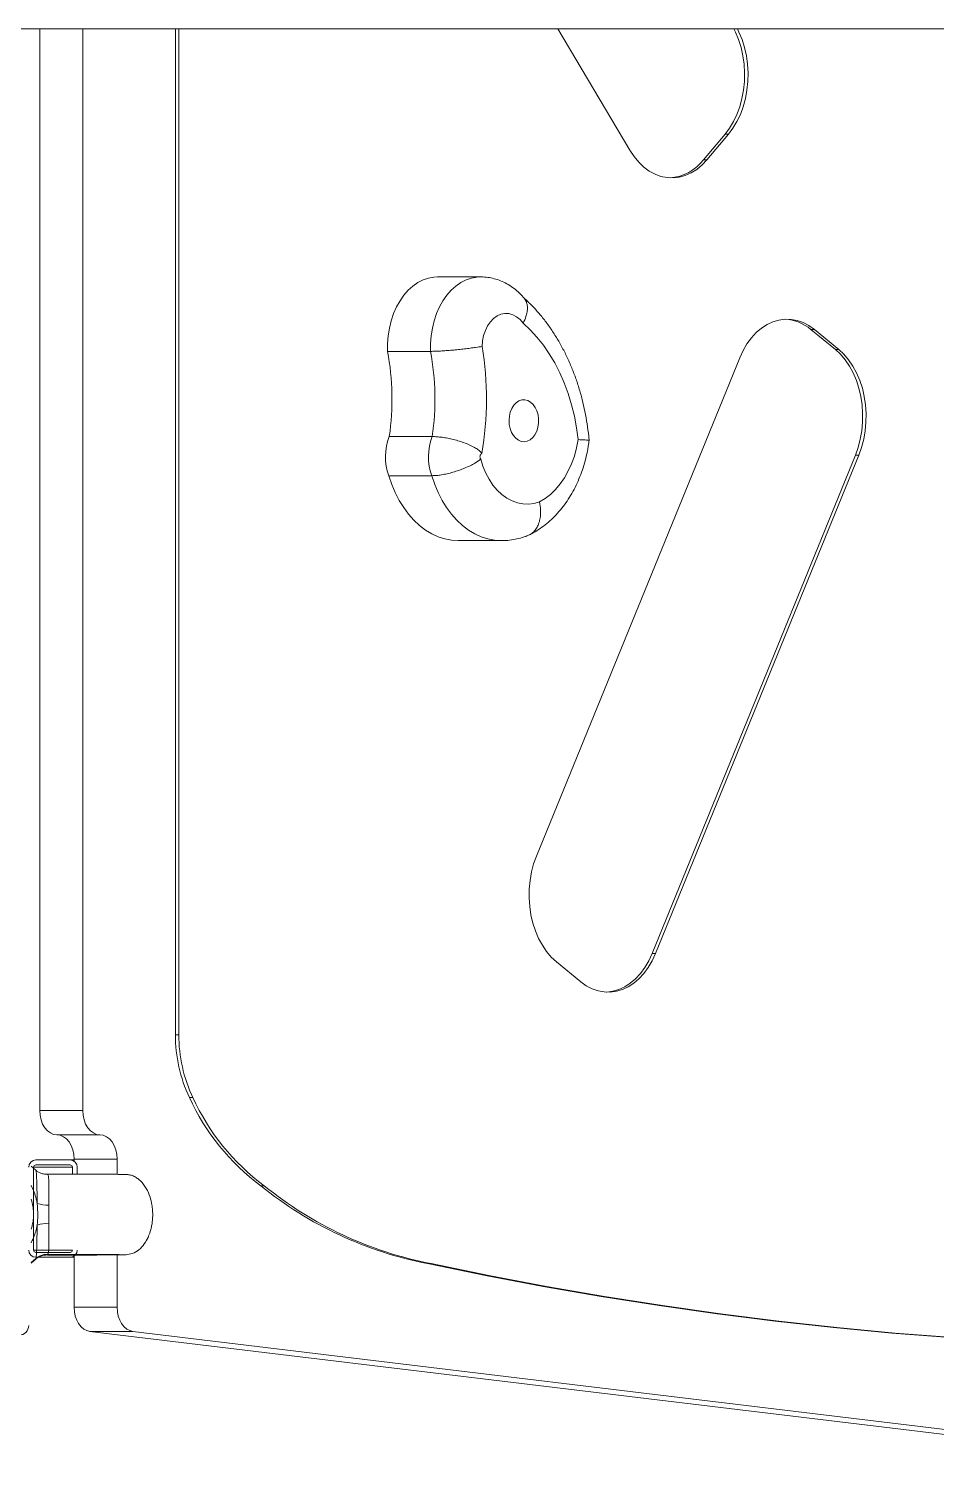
# Model space of a CAD drawing. Header units: millimetres. Extents: x -6276 to 7092, y -6092 to 4840.
# Drawn here: x 982 to 1355, y -1574 to -984 of the extents above; entities that cross this region are included whole.
import ezdxf

# ---------------------------------------------------------------- set-up
doc = ezdxf.new("R2010")
doc.units = ezdxf.units.MM
doc.layers.add('DIKOM_ОБЪЕКТ', color=7, linetype='Continuous')

msp = doc.modelspace()

# ---------------------------------------------------------------- linework, layer by layer
at = {"layer": 'DIKOM_ОБЪЕКТ', "color": 7, "linetype": 'Continuous', "lineweight": 15}
for p, q in [((986.133, -984.457), (986.133, -1428.883)), ((1003.81, -984.465), (1003.81, -1428.883)), ((1041.903, -984.479), (1041.903, -1397.754)), ((1043.317, -984.48), (1043.317, -1397.754)), ((1199.239, -984.5), (1228.811, -1034.342)), ((1259.076, -1038.261), (1267.959, -1027.719)), ((1260.49, -1038.261), (1269.374, -1027.719)), ((1267.959, -1027.719), (1269.374, -1027.719)), ((1259.076, -1038.261), (1260.49, -1038.261)), ((1167.342, -1086.367), (1149.664, -1086.367)), ((1313.3, -1116.191), (1303.257, -1107.991)), ((1303.257, -1107.991), (1304.672, -1107.991)), ((1314.715, -1116.191), (1304.672, -1107.991)), ((1146.862, -1116.966), (1129.185, -1116.966)), ((1273.955, -1119.63), (1190.375, -1324.359)), ((1313.3, -1116.191), (1314.715, -1116.191)), ((1147.56, -1151.991), (1129.882, -1151.991)), ((1237.951, -1364.359), (1321.531, -1159.63)), ((1239.365, -1364.359), (1322.945, -1159.63)), ((1321.531, -1159.63), (1322.945, -1159.63)), ((1147.357, -1168.057), (1129.679, -1168.057)), ((1158.238, -1194.745), (1175.915, -1194.745)), ((1198.606, -1367.799), (1208.649, -1375.999)), ((1237.951, -1364.359), (1239.365, -1364.359)), ((1041.903, -1397.754), (1043.317, -1397.754)), ((1047.654, -1423.531), (1049.069, -1423.531)), ((986.133, -1428.883), (1003.81, -1428.883)), ((993.204, -1438.883), (1010.882, -1438.883)), ((984.587, -1449.204), (998.587, -1449.204)), ((1000.275, -1449.204), (998.587, -1449.204)), ((1017.953, -1448.883), (1000.275, -1448.883)), ((1000.275, -1449.724), (1000.275, -1448.883)), ((1017.953, -1455.111), (1017.953, -1448.883)), ((984.586, -1453.372), (982.585, -1451.717)), ((983.587, -1486.204), (983.587, -1452.204)), ((999.587, -1452.204), (983.587, -1452.204)), ((984.587, -1451.204), (998.587, -1451.204)), ((999.587, -1452.204), (999.587, -1455.045)), ((1001.587, -1452.204), (1001.587, -1455.049)), ((1077.046, -1459.81), (1078.46, -1459.81)), ((999.587, -1486.204), (983.587, -1486.204)), ((982.585, -1491.301), (984.564, -1489.677)), ((982.585, -1491.602), (984.556, -1489.973)), ((998.587, -1487.204), (984.587, -1487.204)), ((998.587, -1489.204), (984.587, -1489.204)), ((989.257, -1488.252), (989.301, -1488.223)), ((989.352, -1487.939), (989.297, -1487.918)), ((1000.275, -1489.204), (998.587, -1489.204)), ((1000.275, -1509.699), (1000.275, -1488.684)), ((1017.953, -1509.699), (1017.953, -1488.111)), ((1145.627, -1491.808), (1147.041, -1491.808)), ((1000.275, -1509.699), (1017.953, -1509.699)), ((1024.423, -1519.662), (1006.746, -1519.662)), ((1006.746, -1519.662), (1459.736, -1574.249)), ((1024.423, -1519.662), (1477.414, -1574.249))]:
    msp.add_line(p, q, dxfattribs=at)
at = {"layer": 'DIKOM_ОБЪЕКТ', "color": 7, "linetype": 'Continuous', "lineweight": 15, "flags": 128}
for points in [[(1267.959, -1027.719), (1269.796, -1025.276), (1271.428, -1022.558), (1272.834, -1019.599), (1273.997, -1016.436), (1274.903, -1013.109), (1275.54, -1009.659), (1275.9, -1006.13), (1275.979, -1002.566), (1275.775, -999.012), (1275.292, -995.513), (1274.534, -992.112), (1273.513, -988.853), (1272.24, -985.775), (1271.595, -984.472)], [(1269.374, -1027.719), (1271.21, -1025.276), (1272.842, -1022.558), (1274.248, -1019.599), (1275.411, -1016.436), (1276.317, -1013.109), (1276.954, -1009.659), (1277.314, -1006.13), (1277.393, -1002.566), (1277.189, -999.012), (1276.706, -995.513), (1275.949, -992.112), (1274.927, -988.853), (1273.654, -985.775), (1273.009, -984.472)], [(1228.811, -1034.342), (1230.539, -1036.939), (1232.461, -1039.247), (1234.553, -1041.236), (1236.79, -1042.881), (1239.143, -1044.162), (1241.582, -1045.063), (1244.077, -1045.572), (1246.597, -1045.684), (1249.11, -1045.395), (1251.585, -1044.711), (1253.989, -1043.64), (1256.294, -1042.195), (1258.471, -1040.394), (1260.49, -1038.261)], [(1149.664, -1086.367), (1148.222, -1086.439), (1145.962, -1086.843), (1143.749, -1087.6), (1141.608, -1088.698), (1139.566, -1090.126), (1137.649, -1091.865), (1135.88, -1093.894), (1134.281, -1096.187), (1132.872, -1098.718), (1131.67, -1101.453), (1130.689, -1104.36), (1129.943, -1107.403), (1129.44, -1110.545), (1129.186, -1113.745), (1129.185, -1116.966)], [(1146.862, -1116.966), (1146.864, -1113.745), (1147.118, -1110.545), (1147.621, -1107.403), (1148.367, -1104.36), (1149.348, -1101.453), (1150.55, -1098.718), (1151.959, -1096.187), (1153.558, -1093.894), (1155.327, -1091.865), (1157.244, -1090.126), (1159.285, -1088.698), (1161.426, -1087.6), (1163.64, -1086.843), (1165.9, -1086.439), (1167.329, -1086.367)], [(1184.887, -1105.379), (1183.627, -1103.898), (1182.211, -1102.731), (1180.678, -1101.91), (1179.071, -1101.457), (1177.433, -1101.386), (1175.809, -1101.698), (1174.244, -1102.384), (1172.78, -1103.426), (1171.457, -1104.795), (1170.313, -1106.454), (1169.377, -1108.356), (1168.676, -1110.451), (1168.229, -1112.681), (1168.048, -1114.985)], [(1207.554, -1153.233), (1206.901, -1148.363), (1205.998, -1143.574), (1204.85, -1138.89), (1203.462, -1134.339), (1201.842, -1129.943), (1199.999, -1125.726), (1197.943, -1121.712), (1195.685, -1117.921), (1193.237, -1114.374), (1190.612, -1111.09), (1187.823, -1108.086), (1184.887, -1105.379)], [(1304.672, -1107.991), (1302.42, -1106.386), (1300.056, -1105.147), (1297.609, -1104.29), (1295.109, -1103.826), (1292.588, -1103.76), (1290.078, -1104.094), (1287.61, -1104.822), (1285.215, -1105.936), (1282.924, -1107.422), (1280.764, -1109.262), (1278.763, -1111.432), (1276.947, -1113.904), (1275.337, -1116.649), (1273.955, -1119.63)], [(1321.531, -1159.63), (1322.666, -1156.447), (1323.542, -1153.103), (1324.148, -1149.642), (1324.476, -1146.107), (1324.522, -1142.542), (1324.287, -1138.992), (1323.772, -1135.502), (1322.984, -1132.115), (1321.933, -1128.874), (1320.632, -1125.82), (1319.098, -1122.991), (1317.35, -1120.422), (1315.409, -1118.146), (1313.3, -1116.191)], [(1322.945, -1159.63), (1324.08, -1156.447), (1324.956, -1153.103), (1325.562, -1149.642), (1325.89, -1146.107), (1325.937, -1142.542), (1325.701, -1138.992), (1325.186, -1135.502), (1324.398, -1132.115), (1323.347, -1128.874), (1322.046, -1125.82), (1320.512, -1122.991), (1318.764, -1120.422), (1316.823, -1118.146), (1314.715, -1116.191)], [(1183.193, -1137.317), (1182.074, -1138.056), (1181.084, -1139.099), (1180.263, -1140.401), (1179.644, -1141.911), (1179.252, -1143.567), (1179.104, -1145.299), (1179.206, -1147.039), (1179.553, -1148.714), (1180.131, -1150.256), (1180.917, -1151.602), (1181.879, -1152.696), (1182.977, -1153.494), (1184.165, -1153.963), (1185.397, -1154.085), (1186.62, -1153.853), (1187.785, -1153.278), (1188.845, -1152.383), (1189.755, -1151.204), (1190.48, -1149.791), (1190.988, -1148.2), (1191.259, -1146.497), (1191.282, -1144.752), (1191.057, -1143.036), (1190.591, -1141.419), (1189.906, -1139.968), (1189.027, -1138.741), (1187.992, -1137.79), (1186.843, -1137.153), (1185.627, -1136.856), (1184.393, -1136.912), (1183.193, -1137.317)], [(1191.649, -1178.821), (1193.962, -1177.438), (1196.166, -1175.736), (1198.239, -1173.732), (1200.16, -1171.444), (1201.911, -1168.897), (1203.472, -1166.116), (1204.83, -1163.129), (1205.97, -1159.964), (1206.881, -1156.655), (1207.554, -1153.233)], [(1167.45, -1161.231), (1168.391, -1164.182), (1169.56, -1166.965), (1170.941, -1169.547), (1172.518, -1171.893), (1174.27, -1173.976), (1176.176, -1175.768), (1178.212, -1177.248), (1180.352, -1178.396), (1182.569, -1179.199), (1184.836, -1179.647), (1187.124, -1179.733), (1189.405, -1179.456), (1191.649, -1178.821)], [(1129.679, -1168.057), (1130.887, -1171.613), (1132.316, -1175.001), (1133.954, -1178.194), (1135.788, -1181.166), (1137.804, -1183.894), (1139.984, -1186.354), (1142.312, -1188.528), (1144.768, -1190.398), (1147.334, -1191.948), (1149.987, -1193.166), (1152.707, -1194.043), (1155.471, -1194.57), (1158.238, -1194.745)], [(1175.903, -1194.745), (1173.149, -1194.57), (1170.384, -1194.043), (1167.664, -1193.166), (1165.011, -1191.948), (1162.446, -1190.398), (1159.99, -1188.528), (1157.662, -1186.354), (1155.482, -1183.894), (1153.466, -1181.166), (1151.632, -1178.194), (1149.994, -1175.001), (1148.565, -1171.613), (1147.357, -1168.057)], [(1190.375, -1324.359), (1189.239, -1327.542), (1188.363, -1330.886), (1187.757, -1334.347), (1187.428, -1337.882), (1187.381, -1341.448), (1187.617, -1344.998), (1188.132, -1348.488), (1188.92, -1351.875), (1189.971, -1355.117), (1191.272, -1358.171), (1192.807, -1361), (1194.555, -1363.569), (1196.497, -1365.845), (1198.606, -1367.799)], [(1208.649, -1375.999), (1210.9, -1377.605), (1213.264, -1378.844), (1215.711, -1379.702), (1218.211, -1380.166), (1220.732, -1380.233), (1223.242, -1379.899), (1225.711, -1379.171), (1228.106, -1378.056), (1230.397, -1376.57), (1232.557, -1374.73), (1234.558, -1372.56), (1236.374, -1370.087), (1237.983, -1367.341), (1239.365, -1364.359)], [(1219.181, -1380.239), (1219.318, -1380.233), (1221.828, -1379.899), (1224.296, -1379.171), (1226.691, -1378.056), (1228.983, -1376.57), (1231.143, -1374.73), (1233.143, -1372.56), (1234.96, -1370.087), (1236.569, -1367.341), (1237.951, -1364.359)], [(993.204, -1438.883), (991.824, -1438.691), (990.498, -1438.122), (989.275, -1437.197), (988.204, -1435.954), (987.324, -1434.438), (986.671, -1432.71), (986.269, -1430.834), (986.133, -1428.883)], [(1003.81, -1428.883), (1003.946, -1430.834), (1004.349, -1432.71), (1005.002, -1434.438), (1005.882, -1435.954), (1006.953, -1437.197), (1008.175, -1438.122), (1009.502, -1438.691), (1010.882, -1438.883)], [(1000.275, -1448.883), (1000.139, -1446.932), (999.737, -1445.056), (999.083, -1443.327), (998.204, -1441.812), (997.132, -1440.568), (995.91, -1439.644), (994.583, -1439.075), (993.204, -1438.883)], [(1010.882, -1438.883), (1012.261, -1439.075), (1013.587, -1439.644), (1014.81, -1440.568), (1015.882, -1441.812), (1016.761, -1443.327), (1017.414, -1445.056), (1017.817, -1446.932), (1017.953, -1448.883)], [(1145.627, -1491.808), (1169.374, -1496.669), (1193.158, -1501.16), (1216.975, -1505.28), (1240.823, -1509.029), (1264.699, -1512.407), (1288.599, -1515.413), (1312.521, -1518.046), (1336.463, -1520.307), (1360.42, -1522.196), (1384.391, -1523.711), (1408.373, -1524.853), (1432.361, -1525.621), (1456.354, -1526.016), (1469.739, -1526.075)], [(1147.041, -1491.808), (1170.788, -1496.669), (1194.572, -1501.16), (1218.389, -1505.28), (1242.237, -1509.029), (1266.113, -1512.407), (1290.013, -1515.413), (1313.936, -1518.046), (1337.877, -1520.307), (1361.835, -1522.196), (1385.805, -1523.711), (1409.787, -1524.853), (1433.775, -1525.621), (1457.769, -1526.016), (1481.763, -1526.038), (1505.757, -1525.686), (1529.746, -1524.961), (1553.728, -1523.862)], [(1006.746, -1519.662), (1005.455, -1519.334), (1004.229, -1518.675), (1003.111, -1517.707), (1002.138, -1516.463), (1001.344, -1514.986), (1000.757, -1513.328), (1000.396, -1511.545), (1000.275, -1509.699)], [(1017.953, -1509.699), (1018.074, -1511.545), (1018.435, -1513.328), (1019.022, -1514.986), (1019.816, -1516.463), (1020.789, -1517.707), (1021.907, -1518.675), (1023.133, -1519.334), (1024.423, -1519.662)]]:
    msp.add_lwpolyline(points, dxfattribs=at)
at = {"layer": 'DIKOM_ОБЪЕКТ', "color": 7, "linetype": 'Continuous', "lineweight": 15}
for centre, radius, start, end in [((1243.784, -1026.365), 19.375, 274.580853, 322.12192), ((1291.707, -1121.491), 17.767, 49.450408, 86.711053), ((1020.401, -1136.653), 110.55, 352.024663, 10.257806), ((1038.079, -1136.653), 110.55, 352.024663, 10.257806), ((1038.282, -1136.64), 131.561, 350.244764, 9.474241), ((1150.583, -1160.287), 22.301, 158.161151, 200.389194), ((1168.261, -1160.287), 22.301, 158.161151, 200.389194), ((1168.745, -1160.306), 1.592, 120.36212, 215.544698), ((1102.614, -1397.737), 60.712, 180.015759, 205.141436), ((1104.032, -1397.737), 60.715, 180.016513, 205.140681), ((1133.303, -1384.188), 94.253, 204.671686, 233.35337), ((1134.718, -1384.188), 94.253, 204.671686, 233.35337), ((984.587, -1452.204), 3, 90, 180), ((998.587, -1452.204), 3, 0, 90), ((984.587, -1452.204), 1, 90, 180), ((998.587, -1452.204), 1, 0, 90), ((1175.404, -1338.493), 156.18, 230.966587, 259.008775), ((1176.818, -1338.493), 156.18, 230.966587, 259.008775), ((990.539, -1448.292), 19.537, 253.688533, 268.159857), ((990.524, -1495.164), 19.985, 91.758122, 105.891346), ((984.587, -1486.204), 3, 180, 270), ((984.587, -1486.204), 1, 180, 270), ((998.587, -1486.204), 3, 270, 0), ((998.587, -1486.204), 1, 270, 0), ((977.587, -1517.204), 4, 270, 0)]:
    msp.add_arc(centre, radius, start, end, dxfattribs=at)
for points, knots in [([(943.087, -984.437), (945.357, -984.438), (950.576, -984.44), (958.615, -984.444), (967.075, -984.448), (975.139, -984.452), (982.811, -984.456), (990.094, -984.459), (996.985, -984.462), (1003.282, -984.465), (1009.005, -984.467), (1014.17, -984.469), (1019.002, -984.471), (1023.496, -984.473), (1027.689, -984.474), (1031.708, -984.476), (1039.94, -984.479), (1052.788, -984.483), (1070.803, -984.488), (1090.227, -984.493), (1111.114, -984.496), (1133.54, -984.499), (1157.089, -984.5), (1181.636, -984.501), (1208.063, -984.5), (1236.374, -984.498), (1266.54, -984.496), (1297.41, -984.492), (1328.849, -984.488), (1360.726, -984.483), (1392.911, -984.478), (1425.284, -984.472), (1467.574, -984.465), (1519.937, -984.456), (1582.382, -984.444), (1636.325, -984.434), (1681.586, -984.426), (1718.06, -984.419), (1754.104, -984.414), (1783.637, -984.409), (1806.87, -984.406), (1824.073, -984.405), (1841.022, -984.403), (1857.539, -984.402), (1873.416, -984.401), (1888.478, -984.4), (1902.735, -984.4), (1913.384, -984.4), (1920.896, -984.4), (1925.68, -984.4), (1930.886, -984.4), (1936.519, -984.4), (1942.575, -984.4), (1949.473, -984.4), (1957.259, -984.401), (1965.972, -984.401), (1975.238, -984.402), (1985.121, -984.402), (1995.625, -984.403), (2006.752, -984.404), (2018.436, -984.405), (2029.076, -984.406), (2035.805, -984.407), (2038.472, -984.407)], [0, 0, 0, 0, 0.0092136, 0.0211824, 0.0325646, 0.0433597, 0.0535673, 0.0631875, 0.0722205, 0.0806665, 0.0877508, 0.0943625, 0.100502, 0.1061696, 0.1113656, 0.1162573, 0.1211651, 0.1418747, 0.1630036, 0.1845111, 0.2076157, 0.2307185, 0.2538305, 0.2769479, 0.3000749, 0.3258988, 0.3517328, 0.3775712, 0.4034171, 0.4292614, 0.4550937, 0.4809111, 0.506717, 0.5557493, 0.6047846, 0.6538401, 0.6827655, 0.7116948, 0.7406241, 0.7695457, 0.7840032, 0.7984586, 0.8129118, 0.827333, 0.8413501, 0.8548548, 0.8678489, 0.8803336, 0.8844151, 0.8888914, 0.8937991, 0.8991383, 0.9049093, 0.9111123, 0.9189778, 0.9274438, 0.936511, 0.9461795, 0.9566656, 0.9677785, 0.9795184, 0.9918852, 1, 1, 1, 1]), ([(1185.451, -1095.311), (1185.439, -1095.294), (1184.824, -1094.483), (1183.432, -1093.042), (1181.226, -1091.107), (1178.83, -1089.493), (1176.313, -1088.203), (1173.706, -1087.242), (1171.049, -1086.638), (1168.91, -1086.36), (1167.67, -1086.395), (1167.322, -1086.405)], [0, 0, 0, 0, 0.0029994, 0.1446057, 0.2850857, 0.4230756, 0.5583966, 0.6911409, 0.8215624, 0.9500387, 1, 1, 1, 1]), ([(1185.41, -1095.342), (1185.584, -1095.542), (1186.069, -1096.099), (1186.515, -1097.325), (1186.75, -1098.933), (1186.614, -1100.752), (1186.078, -1102.889), (1185.383, -1104.472), (1184.894, -1105.366), (1184.887, -1105.379)], [0, 0, 0, 0, 0.0936437, 0.2606865, 0.4325503, 0.6000258, 0.7723161, 0.9965907, 1, 1, 1, 1]), ([(1212.042, -1153.551), (1211.991, -1152.969), (1211.787, -1150.683), (1211.258, -1146.721), (1210.368, -1141.701), (1209.237, -1136.76), (1207.876, -1131.914), (1206.286, -1127.183), (1204.471, -1122.584), (1202.435, -1118.137), (1200.184, -1113.858), (1197.725, -1109.768), (1195.066, -1105.886), (1192.219, -1102.225), (1189.185, -1098.82), (1186.815, -1096.43), (1185.433, -1095.225), (1185.167, -1094.993)], [0, 0, 0, 0, 0.0250843, 0.0985498, 0.1720777, 0.2456677, 0.3193262, 0.3930568, 0.4668544, 0.5407089, 0.6145921, 0.6884621, 0.7622652, 0.8359363, 0.9093975, 0.9825607, 1, 1, 1, 1]), ([(1168.048, -1114.985), (1168.037, -1114.987), (1167.234, -1115.104), (1165.678, -1115.325), (1163.184, -1115.657), (1160.787, -1115.952), (1158.278, -1116.234), (1155.77, -1116.482), (1153.285, -1116.692), (1150.944, -1116.846), (1148.741, -1116.947), (1147.495, -1116.96), (1146.862, -1116.966)], [0, 0, 0, 0, 0.002046, 0.1451478, 0.2509351, 0.3597606, 0.4650855, 0.573436, 0.6785558, 0.7867074, 0.891828, 1, 1, 1, 1]), ([(1167.941, -1158.932), (1167.936, -1158.926), (1167.613, -1158.463), (1166.808, -1157.677), (1165.267, -1156.596), (1163.335, -1155.57), (1161.076, -1154.627), (1158.681, -1153.819), (1156.27, -1153.162), (1153.863, -1152.64), (1151.58, -1152.271), (1149.419, -1152.036), (1148.186, -1152.006), (1147.56, -1151.991)], [0, 0, 0, 0, 0.0010782, 0.0812559, 0.1643757, 0.2682257, 0.3751134, 0.4780709, 0.5839582, 0.6864856, 0.7919591, 0.8944929, 1, 1, 1, 1]), ([(1187.367, -1192.421), (1187.943, -1192.128), (1189.509, -1191.333), (1191.954, -1189.785), (1194.671, -1187.739), (1197.247, -1185.42), (1199.673, -1182.843), (1201.93, -1180.02), (1204.004, -1176.968), (1205.879, -1173.706), (1207.541, -1170.259), (1208.98, -1166.651), (1210.188, -1162.908), (1211.149, -1159.054), (1211.743, -1155.922), (1211.975, -1154.077), (1212.04, -1153.56)], [0, 0, 0, 0, 0.0428152, 0.1164013, 0.1905526, 0.2656214, 0.3416098, 0.4184604, 0.4960591, 0.5742548, 0.6528889, 0.7318122, 0.8109008, 0.8900531, 0.9692245, 1, 1, 1, 1]), ([(1212.007, -1153.554), (1212.019, -1153.55), (1212.071, -1153.531), (1211.733, -1153.489), (1210.99, -1153.425), (1209.677, -1153.343), (1208.401, -1153.275), (1207.564, -1153.234), (1207.554, -1153.233)], [0, 0, 0, 0, 0.0645046, 0.27794, 0.4874654, 0.7029143, 0.9965992, 1, 1, 1, 1]), ([(1167.45, -1161.231), (1167.442, -1161.238), (1166.767, -1161.838), (1165.383, -1162.758), (1163.101, -1163.98), (1160.862, -1164.982), (1158.487, -1165.883), (1156.086, -1166.645), (1153.685, -1167.266), (1151.401, -1167.714), (1149.233, -1168.003), (1147.988, -1168.039), (1147.357, -1168.057)], [0, 0, 0, 0, 0.0016845, 0.1432337, 0.2488637, 0.3575585, 0.4631173, 0.5717352, 0.677268, 0.7858629, 0.8914016, 1, 1, 1, 1]), ([(1186.81, -1192.617), (1187.055, -1192.534), (1187.834, -1192.272), (1188.973, -1191.408), (1190.169, -1190.086), (1191.108, -1188.409), (1191.756, -1186.481), (1192.104, -1184.316), (1192.141, -1181.786), (1191.886, -1179.905), (1191.655, -1178.846), (1191.649, -1178.821)], [0, 0, 0, 0, 0.0584756, 0.1852781, 0.3157531, 0.4425831, 0.5730832, 0.6999755, 0.8305422, 0.9959781, 1, 1, 1, 1]), ([(1175.9, -1194.707), (1176.293, -1194.717), (1177.703, -1194.753), (1180.12, -1194.485), (1183.112, -1193.908), (1185.34, -1193.241), (1186.558, -1192.768), (1186.827, -1192.663)], [0, 0, 0, 0, 0.1057374, 0.3784055, 0.6504425, 0.9227866, 1, 1, 1, 1]), ([(989.293, -1455.049), (989.142, -1455.06), (988.474, -1455.11), (987.303, -1454.879), (985.965, -1454.404), (985.029, -1453.87), (984.649, -1453.539), (984.535, -1453.44)], [0, 0, 0, 0, 0.0830066, 0.3674941, 0.6372825, 0.8910788, 1, 1, 1, 1]), ([(985.052, -1467.042), (985.046, -1466.118), (985.034, -1464.256), (984.998, -1461.57), (984.944, -1459.007), (984.87, -1456.906), (984.78, -1455.284), (984.673, -1453.984), (984.56, -1453.244), (984.554, -1453.396), (984.553, -1453.419)], [0, 0, 0, 0, 0.1403134, 0.2828509, 0.4267461, 0.5747926, 0.682449, 0.7935451, 0.9685951, 1, 1, 1, 1]), ([(989.292, -1455.048), (989.297, -1455.041), (989.31, -1455.017), (989.32, -1455.041), (989.326, -1455.057)], [0, 0, 0, 0, 0.3159987, 1, 1, 1, 1]), ([(989.326, -1455.057), (989.435, -1455.123), (989.667, -1455.266), (989.83, -1456.712), (989.879, -1458.781), (989.896, -1461.12), (989.905, -1463.961), (989.909, -1466.286), (989.912, -1467.818)], [0, 0, 0, 0, 0.1399232, 0.3001528, 0.4956583, 0.6237751, 0.7519964, 1, 1, 1, 1]), ([(1021.688, -1455.165), (1021.625, -1455.16), (1021.498, -1455.149), (1020.53, -1455.134), (1018.968, -1455.118), (1016.777, -1455.103), (1014.006, -1455.088), (1010.708, -1455.075), (1006.961, -1455.063), (1002.852, -1455.052), (998.466, -1455.042), (993.998, -1455.035), (990.825, -1455.03), (989.329, -1455.028)], [0, 0, 0, 0, 0.1002259, 0.2017099, 0.3032459, 0.4036703, 0.5018413, 0.5967642, 0.6876715, 0.7739686, 0.8553818, 0.9317863, 1, 1, 1, 1]), ([(1021.582, -1488.166), (1022.511, -1488.06), (1024.468, -1487.836), (1027.094, -1486.135), (1029.191, -1483.783), (1030.64, -1481.2), (1031.527, -1478.853), (1032.062, -1476.818), (1032.385, -1474.977), (1032.558, -1473.199), (1032.602, -1471.509), (1032.529, -1469.655), (1032.247, -1467.292), (1031.512, -1464.234), (1030.055, -1460.826), (1028.113, -1458.203), (1026.172, -1456.599), (1024.652, -1455.762), (1023.109, -1455.254), (1022.078, -1455.193), (1021.58, -1455.163)], [0, 0, 0, 0, 0.0638149, 0.1344465, 0.2090014, 0.2795631, 0.3369236, 0.3812633, 0.4242059, 0.4653583, 0.5040652, 0.5404468, 0.5929519, 0.6675948, 0.7561996, 0.8465804, 0.8891103, 0.9288193, 0.9656751, 1, 1, 1, 1]), ([(982.585, -1459.746), (982.637, -1459.832), (983.115, -1460.627), (983.851, -1462.481), (984.627, -1464.85), (984.936, -1466.443), (985.052, -1467.042)], [0, 0, 0, 0, 0.0442238, 0.4060213, 0.776829, 1, 1, 1, 1]), ([(982.585, -1477.63), (982.757, -1477.092), (983.154, -1475.849), (983.5, -1473.727), (983.641, -1471.283), (983.45, -1468.748), (983.092, -1467.018), (982.787, -1465.906), (982.676, -1465.62), (982.585, -1465.384)], [0, 0, 0, 0, 0.1410145, 0.3258923, 0.510672, 0.7160915, 0.9216854, 0.9353231, 1, 1, 1, 1]), ([(985.051, -1475.943), (985.196, -1474.614), (985.517, -1471.652), (985.217, -1468.68), (985.052, -1467.042)], [0, 0, 0, 0, 0.4488856, 1, 1, 1, 1]), ([(989.912, -1467.818), (989.888, -1469.027), (989.841, -1471.483), (989.887, -1473.941), (989.91, -1475.189)], [0, 0, 0, 0, 0.492492, 1, 1, 1, 1]), ([(985.051, -1475.943), (985.005, -1476.197), (984.805, -1477.294), (984.309, -1479.177), (983.524, -1481.377), (982.88, -1482.637), (982.585, -1483.214)], [0, 0, 0, 0, 0.0947035, 0.4085522, 0.7291597, 1, 1, 1, 1]), ([(984.548, -1489.656), (984.551, -1489.662), (984.564, -1489.693), (984.62, -1489.371), (984.702, -1488.691), (984.764, -1487.908), (984.835, -1486.784), (984.907, -1485.177), (984.968, -1482.926), (985.022, -1479.883), (985.039, -1477.576), (985.051, -1475.943)], [0, 0, 0, 0, 0.0252406, 0.1257642, 0.218576, 0.3143331, 0.3495641, 0.4956995, 0.6478295, 0.7505821, 1, 1, 1, 1]), ([(989.91, -1475.189), (989.908, -1476.538), (989.904, -1478.694), (989.897, -1481.439), (989.885, -1483.303), (989.863, -1484.828), (989.823, -1486.045), (989.722, -1487.276), (989.565, -1488.059), (989.382, -1487.956), (989.352, -1487.939)], [0, 0, 0, 0, 0.221466, 0.353883, 0.4861985, 0.5782276, 0.6805228, 0.782714, 0.9639246, 1, 1, 1, 1]), ([(984.52, -1489.9), (984.779, -1489.695), (985.345, -1489.248), (986.557, -1488.666), (987.922, -1488.27), (988.876, -1488.257), (989.29, -1488.251)], [0, 0, 0, 0, 0.2193211, 0.4788528, 0.773309, 1, 1, 1, 1]), ([(984.565, -1489.675), (984.57, -1489.67), (984.846, -1489.406), (985.687, -1488.876), (987.043, -1488.283), (988.357, -1487.976), (989.112, -1487.993), (989.35, -1487.999)], [0, 0, 0, 0, 0.0046075, 0.2552177, 0.5607584, 0.8617413, 1, 1, 1, 1]), ([(989.294, -1488.028), (989.777, -1488.029), (992.225, -1488.032), (995.929, -1488.038), (1000.157, -1488.046), (1003.306, -1488.053), (1005.866, -1488.06), (1008.049, -1488.066), (1010.2, -1488.074), (1012.316, -1488.081), (1014.486, -1488.091), (1016.603, -1488.102), (1018.545, -1488.115), (1020.147, -1488.13), (1021.28, -1488.147), (1021.427, -1488.158), (1021.504, -1488.164)], [0, 0, 0, 0, 0.0210393, 0.1066443, 0.1821275, 0.2436315, 0.2901251, 0.3433933, 0.3924226, 0.4499308, 0.5165751, 0.5930186, 0.6797172, 0.7768465, 0.884218, 1, 1, 1, 1]), ([(989.304, -1488.301), (989.79, -1488.3), (992.242, -1488.298), (995.951, -1488.291), (1000.185, -1488.284), (1003.34, -1488.276), (1005.909, -1488.269), (1008.101, -1488.263), (1010.262, -1488.256), (1012.39, -1488.248), (1014.573, -1488.238), (1016.706, -1488.227), (1018.666, -1488.214), (1020.286, -1488.198), (1021.443, -1488.182), (1021.604, -1488.17), (1021.688, -1488.164)], [0, 0, 0, 0, 0.0211073, 0.1065798, 0.181948, 0.2433611, 0.2897869, 0.3429815, 0.3919476, 0.4493873, 0.5159561, 0.5923235, 0.6789412, 0.7759938, 0.8832951, 1, 1, 1, 1])]:
    msp.add_open_spline(points, degree=3, knots=knots, dxfattribs=at)

doc.saveas('drawing.dxf')
